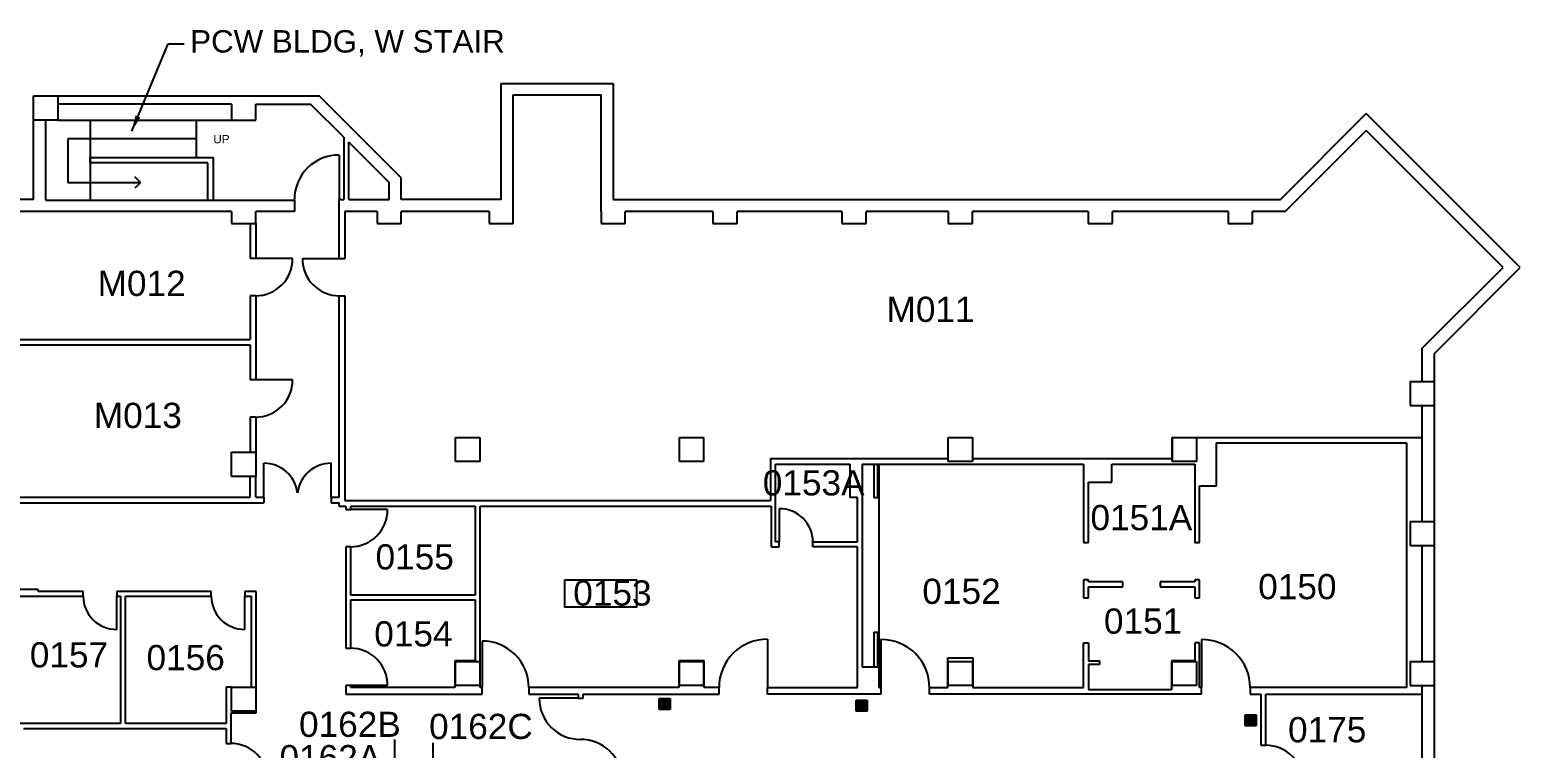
# Model space of a CAD drawing. Extents: x -207 to 5491, y -6091 to -2751.
# Drawn here: x 3679 to 5276, y -3520 to -2751 of the extents above; entities that cross this region are included whole.
import ezdxf

# ---------------------------------------------------------------- set-up
doc = ezdxf.new("R2010")
doc.units = 0
doc.header["$MEASUREMENT"] = 0
for name, color, linetype in [('A-ANNO-RNUM', 4, 'CONTINUOUS'), ('A-ANNO-TEXT', 4, 'CONTINUOUS'), ('A-ANNO-TEXT-STAIR', 4, 'CONTINUOUS'), ('A-DOOR', 2, 'CONTINUOUS'), ('A-FLOR-STRS', 2, 'CONTINUOUS'), ('A-WALL-FULL', 6, 'CONTINUOUS'), ('S-COLS', 5, 'CONTINUOUS'), ('X-MEDGAS', 5, 'CONTINUOUS')]:
    doc.layers.add(name, color=color, linetype=linetype)
doc.styles.add('ARIAL', font='arial.ttf')
doc.dimstyles.new('DIM-96', dxfattribs={"dimscale": 96, "dimtxt": 0.18, "dimasz": 0.18, "dimexe": 0.18, "dimexo": 0.0625, "dimgap": 0.09, "dimtad": 0, "dimtih": 1, "dimtoh": 1, "dimdec": 4, "dimzin": 0, "dimdsep": 46, "dimlunit": 4, "dimtxsty": 'Standard', "dimcen": 0.09, "dimadec": 0, "dimazin": 0, "dimtfac": 1, "dimtdec": 4, "dimtofl": 0, "dimtmove": 2, "dimatfit": 3, "dimfxl": 1, "dimtolj": 1, "dimtzin": 0, "dimarcsym": 0})

# ---------------------------------------------------------------- blocks, each defined once
blk = doc.blocks.new('FIREPULL')
at = {"layer": 'X-MEDGAS'}
for p, q in [((-5.9, 0), (-5.9, 11.8)), ((-5.9, 11.8), (5.9, 11.8)), ((-5.9, 0), (-5.9, 11.8)), ((-5.9, 0), (-5.9, 11.8)), ((5.9, 0), (-5.9, 0)), ((-5.8, 0), (-5.8, 11.8)), ((-5.8, 0), (-5.8, 11.8)), ((-5.8, 0), (-5.8, 11.8)), ((-5.7, 0), (-5.7, 11.8)), ((-5.7, 0), (-5.7, 11.8)), ((-5.7, 0), (-5.7, 11.8)), ((-5.7, 0), (-5.7, 11.8)), ((-5.6, 0), (-5.6, 11.8)), ((-5.6, 0), (-5.6, 11.8)), ((-5.6, 0), (-5.6, 11.8)), ((-5.5, 0), (-5.5, 11.8)), ((-5.5, 0), (-5.5, 11.8)), ((-5.5, 0), (-5.5, 11.8)), ((-5.4, 0), (-5.4, 11.8)), ((-5.4, 0), (-5.4, 11.8)), ((-5.4, 0), (-5.4, 11.8)), ((-5.3, 0), (-5.3, 11.8)), ((-5.3, 0), (-5.3, 11.8)), ((-5.3, 0), (-5.3, 11.8)), ((-5.2, 0), (-5.2, 11.8)), ((-5.2, 0), (-5.2, 11.8)), ((-5.2, 0), (-5.2, 11.8)), ((-5.2, 0), (-5.2, 11.8)), ((-5.1, 0), (-5.1, 11.8)), ((-5.1, 0), (-5.1, 11.8)), ((-5.1, 0), (-5.1, 11.8)), ((-5, 0), (-5, 11.8)), ((-5, 0), (-5, 11.8)), ((-5, 0), (-5, 11.8)), ((-4.9, 0), (-4.9, 11.8)), ((-4.9, 0), (-4.9, 11.8)), ((-4.9, 0), (-4.9, 11.8)), ((-4.8, 0), (-4.8, 11.8)), ((-4.8, 0), (-4.8, 11.8)), ((-4.8, 0), (-4.8, 11.8)), ((-4.7, 0), (-4.7, 11.8)), ((-4.7, 0), (-4.7, 11.8)), ((-4.7, 0), (-4.7, 11.8)), ((-4.7, 0), (-4.7, 11.8)), ((-4.6, 0), (-4.6, 11.8)), ((-4.6, 0), (-4.6, 11.8)), ((-4.6, 0), (-4.6, 11.8)), ((-4.5, 0), (-4.5, 11.8)), ((-4.5, 0), (-4.5, 11.8)), ((-4.5, 0), (-4.5, 11.8)), ((-4.4, 0), (-4.4, 11.8)), ((-4.4, 0), (-4.4, 11.8)), ((-4.4, 0), (-4.4, 11.8)), ((-4.3, 0), (-4.3, 11.8)), ((-4.3, 0), (-4.3, 11.8)), ((-4.3, 0), (-4.3, 11.8)), ((-4.2, 0), (-4.2, 11.8)), ((-4.2, 0), (-4.2, 11.8)), ((-4.2, 0), (-4.2, 11.8)), ((-4.2, 0), (-4.2, 11.8)), ((-4.1, 0), (-4.1, 11.8)), ((-4.1, 0), (-4.1, 11.8)), ((-4.1, 0), (-4.1, 11.8)), ((-4, 0), (-4, 11.8)), ((-4, 0), (-4, 11.8)), ((-4, 0), (-4, 11.8)), ((-3.9, 0), (-3.9, 11.8)), ((-3.9, 0), (-3.9, 11.8)), ((-3.9, 0), (-3.9, 11.8)), ((-3.8, 0), (-3.8, 11.8)), ((-3.8, 0), (-3.8, 11.8)), ((-3.8, 0), (-3.8, 11.8)), ((-3.7, 0), (-3.7, 11.8)), ((-3.7, 0), (-3.7, 11.8)), ((-3.7, 0), (-3.7, 11.8)), ((-3.7, 0), (-3.7, 11.8)), ((-3.6, 0), (-3.6, 11.8)), ((-3.6, 0), (-3.6, 11.8)), ((-3.6, 0), (-3.6, 11.8)), ((-3.5, 0), (-3.5, 11.8)), ((-3.5, 0), (-3.5, 11.8)), ((-3.5, 0), (-3.5, 11.8)), ((-3.4, 0), (-3.4, 11.8)), ((-3.4, 0), (-3.4, 11.8)), ((-3.4, 0), (-3.4, 11.8)), ((-3.3, 0), (-3.3, 11.8)), ((-3.3, 0), (-3.3, 11.8)), ((-3.3, 0), (-3.3, 11.8)), ((-3.2, 0), (-3.2, 11.8)), ((-3.2, 0), (-3.2, 11.8)), ((-3.2, 0), (-3.2, 11.8)), ((-3.2, 0), (-3.2, 11.8)), ((-3.1, 0), (-3.1, 11.8)), ((-3.1, 0), (-3.1, 11.8)), ((-3.1, 0), (-3.1, 11.8)), ((-3, 0), (-3, 11.8)), ((-3, 0), (-3, 11.8)), ((-3, 0), (-3, 11.8)), ((-2.9, 0), (-2.9, 11.8)), ((-2.9, 0), (-2.9, 11.8)), ((-2.9, 0), (-2.9, 11.8)), ((-2.8, 0), (-2.8, 11.8)), ((-2.8, 0), (-2.8, 11.8)), ((-2.8, 0), (-2.8, 11.8)), ((-2.7, 0), (-2.7, 11.8)), ((-2.7, 0), (-2.7, 11.8)), ((-2.7, 0), (-2.7, 11.8)), ((-2.7, 0), (-2.7, 11.8)), ((-2.6, 0), (-2.6, 11.8)), ((-2.6, 0), (-2.6, 11.8)), ((-2.6, 0), (-2.6, 11.8)), ((-2.5, 0), (-2.5, 11.8)), ((-2.5, 0), (-2.5, 11.8)), ((-2.5, 0), (-2.5, 11.8)), ((-2.4, 0), (-2.4, 11.8)), ((-2.4, 0), (-2.4, 11.8)), ((-2.4, 0), (-2.4, 11.8)), ((-2.3, 0), (-2.3, 11.8)), ((-2.3, 0), (-2.3, 11.8)), ((-2.3, 0), (-2.3, 11.8)), ((-2.2, 0), (-2.2, 11.8)), ((-2.2, 0), (-2.2, 11.8)), ((-2.2, 0), (-2.2, 11.8)), ((-2.2, 0), (-2.2, 11.8)), ((-2.1, 0), (-2.1, 11.8)), ((-2.1, 0), (-2.1, 11.8)), ((-2.1, 0), (-2.1, 11.8)), ((-2, 0), (-2, 11.8)), ((-2, 0), (-2, 11.8)), ((-2, 0), (-2, 11.8)), ((-1.9, 0), (-1.9, 11.8)), ((-1.9, 0), (-1.9, 11.8)), ((-1.9, 0), (-1.9, 11.8)), ((-1.8, 0), (-1.8, 11.8)), ((-1.8, 0), (-1.8, 11.8)), ((-1.8, 0), (-1.8, 11.8)), ((-1.7, 0), (-1.7, 11.8)), ((-1.7, 0), (-1.7, 11.8)), ((-1.7, 0), (-1.7, 11.8)), ((-1.7, 0), (-1.7, 11.8)), ((-1.6, 0), (-1.6, 11.8)), ((-1.6, 0), (-1.6, 11.8)), ((-1.6, 0), (-1.6, 11.8)), ((-1.5, 0), (-1.5, 11.8)), ((-1.5, 0), (-1.5, 11.8)), ((-1.5, 0), (-1.5, 11.8)), ((-1.4, 0), (-1.4, 11.8)), ((-1.4, 0), (-1.4, 11.8)), ((-1.4, 0), (-1.4, 11.8)), ((-1.3, 0), (-1.3, 11.8)), ((-1.3, 0), (-1.3, 11.8)), ((-1.3, 0), (-1.3, 11.8)), ((-1.2, 0), (-1.2, 11.8)), ((-1.2, 0), (-1.2, 11.8)), ((-1.2, 0), (-1.2, 11.8)), ((-1.2, 0), (-1.2, 11.8)), ((-1.1, 0), (-1.1, 11.8)), ((-1.1, 0), (-1.1, 11.8)), ((-1.1, 0), (-1.1, 11.8)), ((-1, 0), (-1, 11.8)), ((-1, 0), (-1, 11.8)), ((-1, 0), (-1, 11.8)), ((-0.9, 0), (-0.9, 11.8)), ((-0.9, 0), (-0.9, 11.8)), ((-0.9, 0), (-0.9, 11.8)), ((-0.8, 0), (-0.8, 11.8)), ((-0.8, 0), (-0.8, 11.8)), ((-0.8, 0), (-0.8, 11.8)), ((-0.7, 0), (-0.7, 11.8)), ((-0.7, 0), (-0.7, 11.8)), ((-0.7, 0), (-0.7, 11.8)), ((-0.7, 0), (-0.7, 11.8)), ((-0.6, 0), (-0.6, 11.8)), ((-0.6, 0), (-0.6, 11.8)), ((-0.6, 0), (-0.6, 11.8)), ((-0.5, 0), (-0.5, 11.8)), ((-0.5, 0), (-0.5, 11.8)), ((-0.5, 0), (-0.5, 11.8)), ((-0.4, 0), (-0.4, 11.8)), ((-0.4, 0), (-0.4, 11.8)), ((-0.4, 0), (-0.4, 11.8)), ((-0.3, 0), (-0.3, 11.8)), ((-0.3, 0), (-0.3, 11.8)), ((-0.3, 0), (-0.3, 11.8)), ((-0.2, 0), (-0.2, 11.8)), ((-0.2, 0), (-0.2, 11.8)), ((-0.2, 0), (-0.2, 11.8)), ((-0.2, 0), (-0.2, 11.8)), ((-0.1, 0), (-0.1, 11.8)), ((-0.1, 0), (-0.1, 11.8)), ((-0.1, 0), (-0.1, 11.8)), ((0, 0), (0, 11.8)), ((0, 0), (0, 11.8)), ((0, 0), (0, 11.8)), ((0.1, 0), (0.1, 11.8)), ((0.1, 0), (0.1, 11.8)), ((0.1, 0), (0.1, 11.8)), ((0.2, 0), (0.2, 11.8)), ((0.2, 0), (0.2, 11.8)), ((0.2, 0), (0.2, 11.8)), ((0.3, 0), (0.3, 11.8)), ((0.3, 0), (0.3, 11.8)), ((0.3, 0), (0.3, 11.8)), ((0.3, 0), (0.3, 11.8)), ((0.4, 0), (0.4, 11.8)), ((0.4, 0), (0.4, 11.8)), ((0.4, 0), (0.4, 11.8)), ((0.5, 0), (0.5, 11.8)), ((0.5, 0), (0.5, 11.8)), ((0.5, 0), (0.5, 11.8)), ((0.6, 0), (0.6, 11.8)), ((0.6, 0), (0.6, 11.8)), ((0.6, 0), (0.6, 11.8)), ((0.7, 0), (0.7, 11.8)), ((0.7, 0), (0.7, 11.8)), ((0.7, 0), (0.7, 11.8)), ((0.8, 0), (0.8, 11.8)), ((0.8, 0), (0.8, 11.8)), ((0.8, 0), (0.8, 11.8)), ((0.8, 0), (0.8, 11.8)), ((0.9, 0), (0.9, 11.8)), ((0.9, 0), (0.9, 11.8)), ((0.9, 0), (0.9, 11.8)), ((1, 0), (1, 11.8)), ((1, 0), (1, 11.8)), ((1, 0), (1, 11.8)), ((1.1, 0), (1.1, 11.8)), ((1.1, 0), (1.1, 11.8)), ((1.1, 0), (1.1, 11.8)), ((1.2, 0), (1.2, 11.8)), ((1.2, 0), (1.2, 11.8)), ((1.2, 0), (1.2, 11.8)), ((1.3, 0), (1.3, 11.8)), ((1.3, 0), (1.3, 11.8)), ((1.3, 0), (1.3, 11.8)), ((1.3, 0), (1.3, 11.8)), ((1.4, 0), (1.4, 11.8)), ((1.4, 0), (1.4, 11.8)), ((1.4, 0), (1.4, 11.8)), ((1.5, 0), (1.5, 11.8)), ((1.5, 0), (1.5, 11.8)), ((1.5, 0), (1.5, 11.8)), ((1.6, 0), (1.6, 11.8)), ((1.6, 0), (1.6, 11.8)), ((1.6, 0), (1.6, 11.8)), ((1.7, 0), (1.7, 11.8)), ((1.7, 0), (1.7, 11.8)), ((1.7, 0), (1.7, 11.8)), ((1.8, 0), (1.8, 11.8)), ((1.8, 0), (1.8, 11.8)), ((1.8, 0), (1.8, 11.8)), ((1.8, 0), (1.8, 11.8)), ((1.9, 0), (1.9, 11.8)), ((1.9, 0), (1.9, 11.8)), ((1.9, 0), (1.9, 11.8)), ((2, 0), (2, 11.8)), ((2, 0), (2, 11.8)), ((2, 0), (2, 11.8)), ((2.1, 0), (2.1, 11.8)), ((2.1, 0), (2.1, 11.8)), ((2.1, 0), (2.1, 11.8)), ((2.2, 0), (2.2, 11.8)), ((2.2, 0), (2.2, 11.8)), ((2.2, 0), (2.2, 11.8)), ((2.3, 0), (2.3, 11.8)), ((2.3, 0), (2.3, 11.8)), ((2.3, 0), (2.3, 11.8)), ((2.3, 0), (2.3, 11.8)), ((2.4, 0), (2.4, 11.8)), ((2.4, 0), (2.4, 11.8)), ((2.4, 0), (2.4, 11.8)), ((2.5, 0), (2.5, 11.8)), ((2.5, 0), (2.5, 11.8)), ((2.5, 0), (2.5, 11.8)), ((2.6, 0), (2.6, 11.8)), ((2.6, 0), (2.6, 11.8)), ((2.6, 0), (2.6, 11.8)), ((2.7, 0), (2.7, 11.8)), ((2.7, 0), (2.7, 11.8)), ((2.7, 0), (2.7, 11.8)), ((2.8, 0), (2.8, 11.8)), ((2.8, 0), (2.8, 11.8)), ((2.8, 0), (2.8, 11.8)), ((2.8, 0), (2.8, 11.8)), ((2.9, 0), (2.9, 11.8)), ((2.9, 0), (2.9, 11.8)), ((2.9, 0), (2.9, 11.8)), ((3, 0), (3, 11.8)), ((3, 0), (3, 11.8)), ((3, 0), (3, 11.8)), ((3.1, 0), (3.1, 11.8)), ((3.1, 0), (3.1, 11.8)), ((3.1, 0), (3.1, 11.8)), ((3.2, 0), (3.2, 11.8)), ((3.2, 0), (3.2, 11.8)), ((3.2, 0), (3.2, 11.8)), ((3.3, 0), (3.3, 11.8)), ((3.3, 0), (3.3, 11.8)), ((3.3, 0), (3.3, 11.8)), ((3.3, 0), (3.3, 11.8)), ((3.4, 0), (3.4, 11.8)), ((3.4, 0), (3.4, 11.8)), ((3.4, 0), (3.4, 11.8)), ((3.5, 0), (3.5, 11.8)), ((3.5, 0), (3.5, 11.8)), ((3.5, 0), (3.5, 11.8)), ((3.6, 0), (3.6, 11.8)), ((3.6, 0), (3.6, 11.8)), ((3.6, 0), (3.6, 11.8)), ((3.7, 0), (3.7, 11.8)), ((3.7, 0), (3.7, 11.8)), ((3.7, 0), (3.7, 11.8)), ((3.8, 0), (3.8, 11.8)), ((3.8, 0), (3.8, 11.8)), ((3.8, 0), (3.8, 11.8)), ((3.8, 0), (3.8, 11.8)), ((3.9, 0), (3.9, 11.8)), ((3.9, 0), (3.9, 11.8)), ((3.9, 0), (3.9, 11.8)), ((4, 0), (4, 11.8)), ((4, 0), (4, 11.8)), ((4, 0), (4, 11.8)), ((4.1, 0), (4.1, 11.8)), ((4.1, 0), (4.1, 11.8)), ((4.1, 0), (4.1, 11.8)), ((4.2, 0), (4.2, 11.8)), ((4.2, 0), (4.2, 11.8)), ((4.2, 0), (4.2, 11.8)), ((4.3, 0), (4.3, 11.8)), ((4.3, 0), (4.3, 11.8)), ((4.3, 0), (4.3, 11.8)), ((4.3, 0), (4.3, 11.8)), ((4.4, 0), (4.4, 11.8)), ((4.4, 0), (4.4, 11.8)), ((4.4, 0), (4.4, 11.8)), ((4.5, 0), (4.5, 11.8)), ((4.5, 0), (4.5, 11.8)), ((4.5, 0), (4.5, 11.8)), ((4.6, 0), (4.6, 11.8)), ((4.6, 0), (4.6, 11.8)), ((4.6, 0), (4.6, 11.8)), ((4.7, 0), (4.7, 11.8)), ((4.7, 0), (4.7, 11.8)), ((4.7, 0), (4.7, 11.8)), ((4.8, 0), (4.8, 11.8)), ((4.8, 0), (4.8, 11.8)), ((4.8, 0), (4.8, 11.8)), ((4.8, 0), (4.8, 11.8)), ((4.9, 0), (4.9, 11.8)), ((4.9, 0), (4.9, 11.8)), ((4.9, 0), (4.9, 11.8)), ((5, 0), (5, 11.8)), ((5, 0), (5, 11.8)), ((5, 0), (5, 11.8)), ((5.1, 0), (5.1, 11.8)), ((5.1, 0), (5.1, 11.8)), ((5.1, 0), (5.1, 11.8)), ((5.2, 0), (5.2, 11.8)), ((5.2, 0), (5.2, 11.8)), ((5.2, 0), (5.2, 11.8)), ((5.3, 0), (5.3, 11.8)), ((5.3, 0), (5.3, 11.8)), ((5.3, 0), (5.3, 11.8)), ((5.3, 0), (5.3, 11.8)), ((5.4, 0), (5.4, 11.8)), ((5.4, 0), (5.4, 11.8)), ((5.4, 0), (5.4, 11.8)), ((5.5, 0), (5.5, 11.8)), ((5.5, 0), (5.5, 11.8)), ((5.5, 0), (5.5, 11.8)), ((5.6, 0), (5.6, 11.8)), ((5.6, 0), (5.6, 11.8)), ((5.6, 0), (5.6, 11.8)), ((5.7, 0), (5.7, 11.8)), ((5.7, 0), (5.7, 11.8)), ((5.7, 0), (5.7, 11.8)), ((5.8, 0), (5.8, 11.8)), ((5.8, 0), (5.8, 11.8)), ((5.8, 0), (5.8, 11.8)), ((5.8, 0), (5.8, 11.8)), ((5.9, 11.8), (5.9, 0)), ((5.9, 0), (5.9, 11.8))]:
    blk.add_line(p, q, dxfattribs=at)

msp = doc.modelspace()

# ---------------------------------------------------------------- linework, layer by layer
at = {"layer": 'A-ANNO-RNUM'}
for p, q in [((4070.05156, -3510.86782), (4070.05156, -3591.81977)), ((4111.28878, -3514.65062), (4111.28878, -3585.38901))]:
    msp.add_line(p, q, dxfattribs=at)
at = {"layer": 'A-ANNO-TEXT'}
for p, q in [((3858, -2867.26295), (3720, -2867.26295)), ((3720, -2867.26295), (3720, -2914.26295)), ((3720, -2914.26295), (3798, -2914.26295)), ((3798, -2914.26295), (3792, -2908.26295)), ((3798, -2914.26295), (3792, -2920.26295))]:
    msp.add_line(p, q, dxfattribs=at)
at = {"layer": 'A-DOOR'}
for p, q in [((4010.99897, -2884.84632), (4011, -2932.26295)), ((3961.01498, -2995.52163), (3921.5, -2995.52077)), ((3971.48502, -2995.52163), (4011, -2995.52077)), ((3961.01498, -3125.52163), (3921.5, -3125.52077)), ((3930.25, -3251.26295), (3930.25, -3215.0112)), ((4002.25, -3251.26295), (4002.25, -3215.0112)), ((4062.76488, -3264.51381), (4023.2499, -3264.51295)), ((4482.49913, -3263.70046), (4482.4999, -3299.26294)), ((3772.62413, -3393.07542), (3772.6249, -3357.51295)), ((3909.87412, -3393.07542), (3909.87489, -3357.51295)), ((4164.00188, -3405.56876), (4164.00081, -3454.96108)), ((4469.99794, -3403.58089), (4469.99905, -3454.94901)), ((4591.50105, -3403.89483), (4591.49993, -3455.26295)), ((4935.00092, -3403.89483), (4934.9998, -3455.26295)), ((4062.76488, -3453.26209), (4023.2499, -3453.26295)), ((4266.7762, -3466.8849), (4225.29713, -3466.8849))]:
    msp.add_line(p, q, dxfattribs=at)
for centre, radius, start, end in [((4010.42017, -2932.26295), 47.42018, 89.29967876, 180.3501412), ((3921.5, -2996.00398), 39.51794, 269.6498588, 0.70032124), ((4011, -2996.00398), 39.51794, 179.29967876, 270.3501412), ((3921.5, -3126.00398), 39.51794, 269.6498588, 0.70032124), ((3930.25, -3251.26295), 36.25175, 6.75628611, 90), ((4002.25, -3251.26295), 36.25175, 90, 173.24371389), ((4023.2499, -3264.99616), 39.51794, 269.6498588, 0.70032124), ((4482.93478, -3299.26293), 35.56514, 359.65234886, 90.70281131), ((3772.19002, -3357.51295), 35.56512, 179.6498588, 270.70032124), ((3909.44001, -3357.51295), 35.56512, 179.6498588, 270.70032124), ((4023.2499, -3452.77974), 39.51794, 359.29967876, 90.3501412), ((4164.60481, -3454.96109), 49.39602, 359.6498588, 90.70032124), ((4469.3709, -3454.94901), 51.37196, 89.29967876, 180.3501412), ((4592.12809, -3455.26295), 51.37196, 359.6498588, 90.70032124), ((4935.62796, -3455.26295), 51.37196, 359.6498588, 90.70032124), ((4269.11371, -3467.07215), 43.81698, 179.75515383, 270.63654302), ((4270.08728, -3554.7007), 43.81698, 359.75515383, 90.63654302), ((3894.99989, -3554.77975), 39.51681, 359.29873687, 90.34919931), ((5003.95517, -3557.2622), 39.99988, 359.29967535, 90.35013779)]:
    msp.add_arc(centre, radius, start, end, dxfattribs=at)
at = {"layer": 'A-FLOR-STRS'}
for p, q in [((3744, -2847.26295), (3744, -2933.26295)), ((3858, -2887.26295), (3858, -2847.26295))]:
    msp.add_line(p, q, dxfattribs=at)
at = {"layer": 'A-WALL-FULL'}
for p, q in [((4184.5, -2808.26295), (4304.5, -2808.26295)), ((4184.5, -2932.26295), (4184.5, -2808.26295)), ((4304.5, -2808.26295), (4304.5, -2932.26295)), ((3709.5, -2821.26295), (3989.5, -2821.26295)), ((4077.5, -2909.26295), (3989.5, -2821.26295)), ((4197.5, -2945.26295), (4197.5, -2820.26295)), ((4197.5, -2820.26295), (4291.5, -2820.26295)), ((4291.5, -2945.26295), (4291.5, -2820.26295)), ((3895.5, -2830.26295), (3709.5, -2830.26295)), ((3921.5, -2830.26295), (3980.13831, -2830.26295)), ((4015.87488, -2865.78935), (3980.13831, -2830.26295)), ((5019.5, -2932.26295), (5111.5, -2840.26295)), ((5276.5, -3005.26295), (5111.5, -2840.26295)), ((3683.5, -2932.26295), (3683.5, -2847.26295)), ((3696.5, -2933.26295), (3696.5, -2847.26295)), ((3709.5, -2847.26295), (3895.5, -2847.26295)), ((5024.60547, -2945.26295), (5111.36035, -2858.50807)), ((5258.11522, -3005.26295), (5111.36035, -2858.50807)), ((4015.87488, -2865.78935), (4015.87489, -2932.26292)), ((4064.5, -2914.12851), (4021.12488, -2871.00848)), ((4021.12488, -2932.26292), (4021.12488, -2871.00848)), ((3744, -2893.26295), (3744, -2887.26295)), ((3744, -2887.26295), (3876, -2887.26295)), ((3876, -2887.26295), (3876, -2933.26295)), ((3870, -2893.26295), (3744, -2893.26295)), ((3870, -2933.26295), (3870, -2893.26295)), ((4064.5, -2932.26295), (4064.5, -2914.12851)), ((4077.5, -2932.26295), (4077.5, -2909.26295)), ((3683.5, -2932.26295), (3666.5, -2932.26295)), ((3696.5, -2933.26295), (3963, -2933.26295)), ((3963, -2933.26295), (3963, -2945.26295)), ((4011, -2932.26295), (4015.87489, -2932.26292)), ((4011, -2995.52077), (4011, -2932.26295)), ((4021.12488, -2932.26292), (4064.5, -2932.26295)), ((4184.5, -2932.26295), (4077.5, -2932.26295)), ((4304.5, -2932.26295), (5019.5, -2932.26295)), ((3895.5, -2945.26295), (3666.5, -2945.26295)), ((3963, -2945.26295), (3921.5, -2945.26295)), ((4051.5, -2945.26295), (4017, -2945.26295)), ((4017, -2945.26295), (4017, -2995.52064)), ((4171.5, -2945.26295), (4077.5, -2945.26295)), ((4411.5, -2945.26295), (4317.5, -2945.26295)), ((4549.5, -2945.26295), (4437.5, -2945.26295)), ((4663.5, -2945.26295), (4575.5, -2945.26295)), ((4813.5, -2945.26295), (4689.5, -2945.26295)), ((4963.5, -2945.26295), (4839.5, -2945.26295)), ((5024.60547, -2945.26295), (4989.5, -2945.26295)), ((3915.5, -2958.26295), (3915.5, -2995.52064)), ((3921.5, -2958.26295), (3921.5, -2995.52077)), ((3921.5, -2995.52077), (3915.5, -2995.52064)), ((4011, -2995.52077), (4017, -2995.52064)), ((5171.5, -3091.87817), (5258.11522, -3005.26295)), ((5184.5, -3097.26295), (5276.5, -3005.26295)), ((3921.2585, -3035.52118), (3915.5, -3035.48599)), ((3915.5, -3035.48599), (3915.5, -3082.26295)), ((3921.5, -3035.52192), (3921.5, -3125.52077)), ((4011, -3251.26295), (4011, -3035.52192)), ((4011.2415, -3035.52118), (4017, -3035.48599)), ((4017, -3035.48599), (4017, -3254.88795)), ((3666.5, -3082.26295), (3915.5, -3082.26295)), ((3666.5, -3088.26295), (3915.5, -3088.26295)), ((3915.5, -3088.26295), (3915.5, -3125.52064)), ((5171.5, -3127.26295), (5171.5, -3091.87817)), ((5184.5, -4016.26295), (5184.5, -3097.26295)), ((3921.5, -3125.52077), (3915.5, -3125.52064)), ((5171.5, -3277.26295), (5171.5, -3153.26295)), ((3921.2585, -3165.52118), (3915.5, -3165.48599)), ((3915.5, -3165.48599), (3915.5, -3203.26295)), ((3921.5, -3165.52192), (3921.5, -3203.26295)), ((4903.5, -3187.26295), (4903.5, -3213.26295)), ((4929.5, -3187.26295), (5171.5, -3187.26295)), ((4950.9998, -3193.26295), (5154.49996, -3193.26295)), ((4950.9998, -3239.13795), (4950.9998, -3193.26295)), ((5154.49996, -3193.26295), (5154.49996, -3455.26293)), ((4473.125, -3209.88795), (4663.5, -3209.88795)), ((4473.125, -3209.88795), (4473.125, -3254.88795)), ((4689.5, -3209.88795), (4903.5, -3209.88795)), ((4478.4999, -3215.88795), (4558.49995, -3215.88795)), ((4478.4999, -3299.26295), (4478.4999, -3215.88795)), ((4558.49995, -3251.88788), (4558.49995, -3215.88791)), ((4571.49993, -3215.88791), (4571.49993, -3433.2629)), ((4571.49993, -3215.88795), (4808.4999, -3215.88795)), ((4583.99993, -3215.88791), (4589.49993, -3215.88791)), ((4583.99993, -3215.88791), (4583.99993, -3251.88841)), ((4587.99993, -3251.88841), (4587.99993, -3215.88791)), ((4589.49993, -3455.26291), (4589.49993, -3215.88791)), ((4808.4999, -3215.88795), (4808.4999, -3300.01295)), ((4838.75, -3235.13795), (4838.75, -3215.88795)), ((4838.75, -3215.88795), (4927.7498, -3215.88795)), ((4927.7498, -3215.88795), (4927.7498, -3300.01295)), ((3915.5, -3251.26295), (3915.5, -3229.26295)), ((3921.5, -3251.26295), (3921.5, -3229.26295)), ((4813.7499, -3300.01295), (4813.7499, -3235.13795)), ((4813.7499, -3235.13795), (4838.75, -3235.13795)), ((4932.9998, -3300.01295), (4932.9998, -3239.13795)), ((4932.9998, -3239.13795), (4950.9998, -3239.13795)), ((3666.5, -3251.26295), (3915.5, -3251.26295)), ((3666.5, -3257.26295), (3930.25, -3257.26295)), ((3921.5, -3251.26295), (3930.25, -3251.26295)), ((3930.25, -3251.26295), (3930.25, -3257.26295)), ((4002.25, -3251.26295), (4002.25, -3257.26295)), ((4002.25, -3251.26295), (4011, -3251.26295)), ((4002.25, -3257.26295), (4011, -3257.26295)), ((4011, -3260.88795), (4011, -3257.26295)), ((4017, -3254.88795), (4473.125, -3254.88795)), ((4566.24993, -3251.88788), (4558.49995, -3251.88788)), ((4566.24993, -3299.26294), (4566.24993, -3251.88788)), ((4583.99993, -3251.88841), (4589.49993, -3251.88841)), ((4011, -3260.88795), (4017.9999, -3260.88795)), ((4017.9999, -3260.88795), (4017.9999, -3264.51295)), ((4017.9999, -3264.51295), (4023.2499, -3264.51295)), ((4023.2499, -3264.51295), (4023.2499, -3260.88795)), ((4023.2499, -3260.88795), (4156.7499, -3260.88795)), ((4156.7499, -3260.88795), (4156.7499, -3356.26295)), ((4161.9999, -3455.26295), (4161.9999, -3260.88795)), ((4161.9999, -3260.88795), (4473.9999, -3260.88795)), ((4473.9999, -3260.88795), (4473.9999, -3304.51295)), ((4023.2499, -3304.51295), (4017.9999, -3304.51295)), ((4017.9999, -3304.51295), (4017.9999, -3413.26295)), ((4023.2499, -3356.26295), (4023.2499, -3304.51295)), ((4473.9999, -3304.51295), (4482.4999, -3304.51295)), ((4482.4999, -3299.26295), (4478.4999, -3299.26295)), ((4482.4999, -3304.51295), (4482.4999, -3299.26295)), ((4518.49991, -3304.51294), (4518.49991, -3299.26294)), ((4518.49991, -3299.26294), (4566.24993, -3299.26294)), ((4566.24993, -3304.51294), (4518.49991, -3304.51294)), ((4566.24993, -3455.26291), (4566.24993, -3304.51294)), ((4808.4999, -3300.01295), (4813.7499, -3300.01295)), ((4927.7498, -3300.01295), (4932.9998, -3300.01295)), ((5171.5, -3427.26295), (5171.5, -3303.26295)), ((3688.4998, -3350.26295), (3634.9207, -3350.26295)), ((3688.4998, -3352.26295), (3688.4998, -3350.26295)), ((3736.6249, -3352.26295), (3688.4998, -3352.26295)), ((3736.6249, -3357.51295), (3736.6249, -3352.26295)), ((3873.87489, -3352.26295), (3772.6249, -3352.26295)), ((3772.6249, -3352.26295), (3772.6249, -3357.51295)), ((3873.87489, -3357.51295), (3873.87489, -3352.26295)), ((3921.99988, -3352.26295), (3909.87489, -3352.26295)), ((3909.87489, -3352.26295), (3909.87489, -3357.51295)), ((3921.99988, -3482.26295), (3921.99988, -3352.26295)), ((4813.7499, -3340.01295), (4808.4999, -3340.01295)), ((4808.4999, -3340.01295), (4808.4999, -3359.26295)), ((4813.7499, -3342.01295), (4813.7499, -3340.01295)), ((4850.75, -3342.01295), (4813.7499, -3342.01295)), ((4813.7499, -3347.26295), (4850.75, -3347.26295)), ((4813.7499, -3359.26295), (4813.7499, -3347.26295)), ((4850.75, -3347.26295), (4850.75, -3342.01295)), ((4927.7498, -3342.01295), (4890.7498, -3342.01295)), ((4890.7498, -3342.01295), (4890.7498, -3347.26295)), ((4890.7498, -3347.26295), (4927.7498, -3347.26295)), ((4932.9998, -3340.01295), (4927.7498, -3340.01295)), ((4927.7498, -3340.01295), (4927.7498, -3342.01295)), ((4927.7498, -3347.26295), (4927.7498, -3359.26295)), ((4932.9998, -3359.26295), (4932.9998, -3340.01295)), ((3666.5, -3357.51295), (3736.6249, -3357.51295)), ((3772.6249, -3357.51295), (3776.6249, -3357.51295)), ((3776.6249, -3357.51295), (3776.6249, -3494.01295)), ((3781.8749, -3494.01295), (3781.8749, -3357.51295)), ((3781.8749, -3357.51295), (3873.87489, -3357.51295)), ((3909.87489, -3357.51295), (3916.74988, -3357.51295)), ((3916.74988, -3357.51295), (3916.74988, -3454.76295)), ((4156.7499, -3356.26295), (4023.2499, -3356.26295)), ((4023.2499, -3413.26295), (4023.2499, -3361.51295)), ((4023.2499, -3361.51295), (4156.7499, -3361.51295)), ((4156.7499, -3361.51295), (4156.7499, -3426.76295)), ((4808.4999, -3359.26295), (4813.7499, -3359.26295)), ((4927.7498, -3359.26295), (4932.9998, -3359.26295)), ((4583.99993, -3395.88841), (4583.99993, -3433.2629)), ((4583.99993, -3395.88841), (4589.49993, -3395.88841)), ((4587.99993, -3433.2629), (4587.99993, -3395.88841)), ((4017.9999, -3413.26295), (4023.2499, -3413.26295)), ((4808.49993, -3455.26291), (4808.49993, -3407.26294)), ((4808.49993, -3407.26294), (4813.74993, -3407.26294)), ((4813.74993, -3407.26294), (4813.74993, -3426.76289)), ((4932.9998, -3407.26295), (4927.7498, -3407.26295)), ((4927.7498, -3407.26295), (4927.7498, -3426.76295)), ((4932.9998, -3455.26295), (4932.9998, -3407.26295)), ((4156.7499, -3426.76295), (4134.9999, -3426.76295)), ((4134.9999, -3426.76295), (4134.9999, -3455.26295)), ((4401.9999, -3426.76295), (4374.9999, -3426.76295)), ((4374.9999, -3426.76295), (4374.9999, -3455.26295)), ((4401.9999, -3455.26295), (4401.9999, -3426.76295)), ((4571.49993, -3433.2629), (4589.49993, -3433.2629)), ((4662.99993, -3455.26291), (4662.99993, -3423.63788)), ((4662.99993, -3423.63788), (4689.99993, -3423.63788)), ((4689.99993, -3423.63788), (4689.99993, -3455.26291)), ((4813.74993, -3426.76289), (4825.74993, -3426.76289)), ((4825.74993, -3430.7629), (4813.74993, -3430.7629)), ((4813.74993, -3430.7629), (4813.74993, -3457.26291)), ((4825.74993, -3426.76289), (4825.74993, -3430.7629)), ((4927.7498, -3426.76295), (4902.9998, -3426.76295)), ((4902.9998, -3426.76295), (4902.9998, -3457.26295)), ((3889.74988, -3454.76295), (3889.74988, -3494.01295)), ((3895.5, -3454.76295), (3889.74988, -3454.76295)), ((4023.2499, -3453.26295), (4017.9999, -3453.26295)), ((4017.9999, -3453.26295), (4017.9999, -3462.51295)), ((4017.9999, -3462.51295), (4163.9999, -3462.51295)), ((4023.2499, -3455.26295), (4023.2499, -3453.26295)), ((4134.9999, -3455.26295), (4023.2499, -3455.26295)), ((4163.9999, -3455.26295), (4161.9999, -3455.26295)), ((4163.9999, -3462.51295), (4163.9999, -3455.26295)), ((4374.9999, -3455.26295), (4213.9999, -3455.26295)), ((4213.9999, -3455.26295), (4213.9999, -3462.51295)), ((4213.9999, -3462.51295), (4266.9999, -3462.51295)), ((4266.9999, -3462.51295), (4266.9999, -3466.88795)), ((4272.2499, -3466.88795), (4272.2499, -3462.51295)), ((4272.2499, -3462.51295), (4417.9999, -3462.51295)), ((4417.9999, -3455.26295), (4401.9999, -3455.26295)), ((4417.9999, -3462.51295), (4417.9999, -3455.26295)), ((4469.99983, -3462.51291), (4469.99983, -3455.26291)), ((4469.99983, -3455.26291), (4566.24993, -3455.26291)), ((4591.49993, -3462.51291), (4469.99983, -3462.51291)), ((4589.49993, -3455.26291), (4591.49993, -3455.26291)), ((4591.49993, -3455.26291), (4591.49993, -3462.51291)), ((4643.49993, -3462.51291), (4643.49993, -3455.26291)), ((4643.49993, -3455.26291), (4662.99993, -3455.26291)), ((4934.9998, -3462.51291), (4643.49993, -3462.51291)), ((4689.99993, -3455.26291), (4808.49993, -3455.26291)), ((4813.74993, -3457.26291), (4902.9998, -3457.26291)), ((4934.9998, -3455.26295), (4932.9998, -3455.26295)), ((4934.9998, -3462.51295), (4934.9998, -3455.26295)), ((5154.49996, -3455.26293), (4986.9999, -3455.26293)), ((4986.9999, -3455.26293), (4986.9999, -3462.51295)), ((4986.9999, -3462.51295), (4998.4999, -3462.51295)), ((4998.4999, -3462.51295), (4998.4999, -3517.26295)), ((5003.7499, -3517.26295), (5003.7499, -3462.51295)), ((5003.7499, -3462.51295), (5171.5, -3462.51295)), ((5171.5, -3541.26295), (5171.5, -3453.26295)), ((4266.9999, -3466.88795), (4272.2499, -3466.88795)), ((3776.6249, -3494.01295), (3666.50337, -3494.01295)), ((3889.74988, -3494.01295), (3781.8749, -3494.01295)), ((3894.99988, -3515.26294), (3894.99988, -3482.26295)), ((3894.99988, -3482.26295), (3921.99988, -3482.26295)), ((3672.4899, -3499.26295), (3889.74988, -3499.26295)), ((3889.74988, -3499.26295), (3889.74988, -3515.26294)), ((3889.74988, -3515.26294), (3894.99989, -3515.26294)), ((4998.4999, -3517.26295), (5003.7499, -3517.26295))]:
    msp.add_line(p, q, dxfattribs=at)
at = {"layer": 'S-COLS'}
for p, q in [((3683.5, -2847.26295), (3683.5, -2821.26295)), ((3683.5, -2821.26295), (3709.5, -2821.26295)), ((3709.5, -2821.26295), (3709.5, -2847.26295)), ((3895.5, -2830.26295), (3895.5, -2847.26295)), ((3921.5, -2847.26295), (3921.5, -2830.26295)), ((3709.5, -2847.26295), (3683.5, -2847.26295)), ((3895.5, -2847.26295), (3921.5, -2847.26295)), ((3895.5, -2945.26295), (3895.5, -2958.26295)), ((3921.5, -2958.26295), (3921.5, -2945.26295)), ((4051.5, -2945.26295), (4051.5, -2958.26295)), ((4077.5, -2958.26295), (4077.5, -2945.26295)), ((4171.5, -2945.26295), (4171.5, -2958.26295)), ((4197.5, -2958.26295), (4197.5, -2945.26295)), ((4291.5, -2945.26295), (4291.5, -2958.26295)), ((4317.5, -2958.26295), (4317.5, -2945.26295)), ((4411.5, -2945.26295), (4411.5, -2958.26295)), ((4437.5, -2958.26295), (4437.5, -2945.26295)), ((4549.5, -2945.26295), (4549.5, -2958.26295)), ((4575.5, -2958.26295), (4575.5, -2945.26295)), ((4663.5, -2945.26295), (4663.5, -2958.26295)), ((4689.5, -2958.26295), (4689.5, -2945.26295)), ((4813.5, -2945.26295), (4813.5, -2958.26295)), ((4839.5, -2958.26295), (4839.5, -2945.26295)), ((4963.5, -2945.26295), (4963.5, -2958.26295)), ((4989.5, -2958.26295), (4989.5, -2945.26295)), ((3895.5, -2958.26295), (3921.5, -2958.26295)), ((4051.5, -2958.26295), (4077.5, -2958.26295)), ((4171.5, -2958.26295), (4197.5, -2958.26295)), ((4291.5, -2958.26295), (4317.5, -2958.26295)), ((4411.5, -2958.26295), (4437.5, -2958.26295)), ((4549.5, -2958.26295), (4575.5, -2958.26295)), ((4663.5, -2958.26295), (4689.5, -2958.26295)), ((4813.5, -2958.26295), (4839.5, -2958.26295)), ((4963.5, -2958.26295), (4989.5, -2958.26295)), ((5158.5, -3127.26295), (5184.5, -3127.26295)), ((5158.5, -3127.26295), (5158.5, -3153.26295)), ((5184.5, -3153.26295), (5184.5, -3127.26295)), ((5158.5, -3153.26295), (5184.5, -3153.26295)), ((4135.5, -3213.26295), (4135.5, -3187.26295)), ((4135.5, -3187.26295), (4161.5, -3187.26295)), ((4161.5, -3187.26295), (4161.5, -3213.26295)), ((4375.5, -3213.26295), (4375.5, -3187.26295)), ((4375.5, -3187.26295), (4401.5, -3187.26295)), ((4401.5, -3187.26295), (4401.5, -3213.26295)), ((4663.5, -3213.26295), (4663.5, -3187.26295)), ((4663.5, -3187.26295), (4689.5, -3187.26295)), ((4689.5, -3187.26295), (4689.5, -3213.26295)), ((4903.5, -3213.26295), (4903.5, -3187.26295)), ((4903.5, -3187.26295), (4929.5, -3187.26295)), ((4929.5, -3187.26295), (4929.5, -3213.26295)), ((3895.5, -3229.26295), (3895.5, -3203.26295)), ((3895.5, -3203.26295), (3921.5, -3203.26295)), ((3921.5, -3203.26295), (3921.5, -3229.26295)), ((4161.5, -3213.26295), (4135.5, -3213.26295)), ((4401.5, -3213.26295), (4375.5, -3213.26295)), ((4689.5, -3213.26295), (4663.5, -3213.26295)), ((4929.5, -3213.26295), (4903.5, -3213.26295)), ((3921.5, -3229.26295), (3895.5, -3229.26295)), ((5158.5, -3277.26295), (5184.5, -3277.26295)), ((5158.5, -3277.26295), (5158.5, -3303.26295)), ((5184.5, -3303.26295), (5184.5, -3277.26295)), ((5158.5, -3303.26295), (5184.5, -3303.26295)), ((4135.5, -3453.26295), (4135.5, -3427.26295)), ((4135.5, -3427.26295), (4161.5, -3427.26295)), ((4161.5, -3427.26295), (4161.5, -3453.26295)), ((4375.5, -3453.26295), (4375.5, -3427.26295)), ((4375.5, -3427.26295), (4401.5, -3427.26295)), ((4401.5, -3427.26295), (4401.5, -3453.26295)), ((4663.5, -3453.26295), (4663.5, -3427.26295)), ((4663.5, -3427.26295), (4689.5, -3427.26295)), ((4689.5, -3427.26295), (4689.5, -3453.26295)), ((4903.5, -3453.26295), (4903.5, -3427.26295)), ((4903.5, -3427.26295), (4929.5, -3427.26295)), ((4929.5, -3427.26295), (4929.5, -3453.26295)), ((5158.5, -3427.26295), (5184.5, -3427.26295)), ((5158.5, -3427.26295), (5158.5, -3453.26295)), ((5184.5, -3453.26295), (5184.5, -3427.26295)), ((3895.5, -3480.76295), (3895.5, -3454.76295)), ((3895.5, -3454.76295), (3921.5, -3454.76295)), ((3921.5, -3454.76295), (3921.5, -3480.76295)), ((4161.5, -3453.26295), (4135.5, -3453.26295)), ((4401.5, -3453.26295), (4375.5, -3453.26295)), ((4689.5, -3453.26295), (4663.5, -3453.26295)), ((4929.5, -3453.26295), (4903.5, -3453.26295)), ((5158.5, -3453.26295), (5184.5, -3453.26295)), ((3921.5, -3480.76295), (3895.5, -3480.76295))]:
    msp.add_line(p, q, dxfattribs=at)
at = {"layer": 'X-MEDGAS'}
msp.add_lwpolyline([(4252.71592, -3339.79356), (4329.35534, -3339.79356), (4329.35534, -3369.17949), (4252.71592, -3369.17949)], close=True, dxfattribs=at)

# ---------------------------------------------------------------- block references
for p in [(4359.55409, -3478.87184), (4570.83632, -3480.8089), (4987.58571, -3496.30535)]:
    msp.add_blockref('FIREPULL', p, dxfattribs=at)

# ---------------------------------------------------------------- texts
at = {"layer": 'A-ANNO-RNUM', "style": 'ARIAL'}
for s, p in [('M012', (3752.07625, -3035.77049)), ('M011', (4597.48383, -3063.58856)), ('M013', (3747.96564, -3177.24483)), ('0153A', (4464.85719, -3249.50298)), ('0151A', (4816.00565, -3286.74415)), ('0155', (4049.87204, -3328.8215)), ('0150', (4995.77131, -3360.68129)), ('0153', (4261.78712, -3367.51827)), ('0152', (4635.84916, -3365.70808)), ('0154', (4048.50163, -3411.32799)), ('0151', (4830.41624, -3397.63745)), ('0157', (3679.40851, -3433.79444)), ('0156', (3804.46732, -3436.74247)), ('0162B', (3967.90434, -3508.21986)), ('0162C', (4107.24801, -3510.4806)), ('0175', (5027.72368, -3514.00694)), ('0162A', (3946.94946, -3543.97368))]:
    msp.add_text(s, height=27, dxfattribs=at).set_placement(p)
at = {"layer": 'A-ANNO-TEXT', "style": 'ARIAL'}
msp.add_text('UP', height=9, dxfattribs=at).set_placement((3876, -2872.26295))
at = {"layer": 'A-ANNO-TEXT-STAIR', "style": 'ARIAL'}
msp.add_text('PCW BLDG, W STAIR', height=24, dxfattribs=at).set_placement((3851.28068, -2774.97567))

# ---------------------------------------------------------------- leaders
at = {"layer": 'A-ANNO-TEXT-STAIR'}
msp.add_leader([(3788.62316, -2859.32465), (3827.68993, -2765.74735), (3844.70732, -2765.74735)], dimstyle='DIM-96', dxfattribs=at)

doc.saveas('drawing.dxf')
